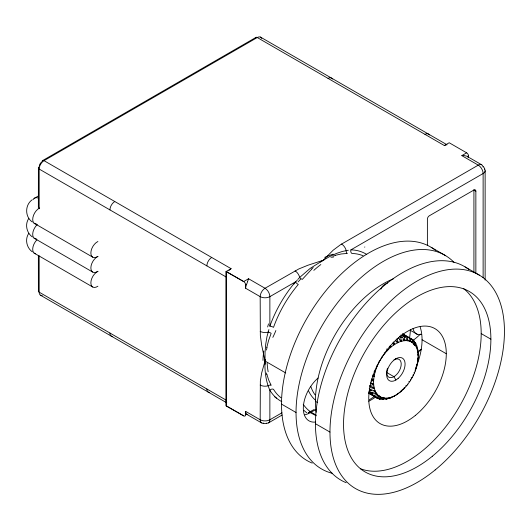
<?xml version="1.0" encoding="UTF-8"?>
<svg xmlns="http://www.w3.org/2000/svg" width="531" height="531" viewBox="0 0 531 531"><rect width="100%" height="100%" fill="white"/><g stroke="black" fill="none" stroke-linecap="round" stroke-linejoin="round"><path stroke-width="0.8" d="M38.398 167.69L38.365 207.628M418.043 359.46L417.99 358.286M485.135 280.083L485.135 170.73M418.143 357.064L418.136 358.126M263.688 423.127A6.857 3.956 -60 0 1 260.177 419.775L260.343 381.099L261.67 372.968L265.022 361.014L261.67 345.19L260.343 335.519L260.177 296.65A6.857 3.956 -60 0 1 265.022 288.26L298.767 268.965L307.801 265.281L323.187 260.276L333.183 250.187L340.71 244.572L478.278 165.134A6.857 3.956 -60 0 1 483.044 166.96M418.156 356.042L418.162 355.305A34.269 19.786 -60 0 0 418.176 353.706L418.156 355.358M265.015 361.193C264.597 371.069 265.785 381.158 269.867 390.245L269.867 419.775A6.857 3.956 60 0 1 266.456 423.147M265.122 359.334L265.035 360.834L265.042 352.544L265.732 344.154L266.993 336.581L268.905 329.552M266.788 347.486L268.6 340.404L271.155 333.349A2.741 1.042 22.9 0 0 268.122 332.107A6.857 3.956 0 0 1 260.177 331.371M247.705 281.297L248.535 278.775M247.605 281.609L246.61 284.337A6.857 3.956 -60 0 0 245.641 288.26L260.177 296.65A6.857 3.956 0 0 0 269.867 296.65L295.442 281.888A2.741 0.67 40.3 0 0 298.276 284.477A82.252 47.485 -60 0 0 273.531 327.342A2.741 0.67 19.7 0 0 269.867 326.18L269.867 296.65A6.857 3.956 60 0 0 265.022 288.26L248.548 278.742L243.676 281.556L226.047 271.587L226.047 405.903L243.676 415.866A2.741 1.6 60 0 0 245.634 414.738L246.61 414.18L247.798 414.392M308.358 412.959L308.465 412.779A3.73 2.157 60 0 1 309.46 412.202L316.284 415.793M28.793 218.42C24.711 224.268 26.583 232.857 32.318 236.926M28.793 233.341C24.711 239.189 26.583 247.785 32.318 251.847M299.185 277.972L297.884 279.366M311.81 269.058L302.292 279.412A2.741 1.042 37.1 0 1 299.703 277.414L310.177 268.394L323.021 260.363M32.318 199.683C24.784 204.793 24.784 216.894 32.318 221.998M374.501 396.411L369.45 399.737M320.611 261.995L322.921 260.442M394.792 395.768L396.916 394.526M394.725 395.807L393.132 396.717A34.269 19.786 -60 0 0 394.46 395.967M42.447 160.674L256.128 37.309M34.07 198.461L38.378 195.979M226.047 271.587L231.098 268.673L44.013 160.661A2.741 1.58 60 0 0 42.082 161.616M255.418 38.046A2.741 1.58 60 0 1 257.269 37.535L444.354 145.547L449.199 142.753L466.643 152.822A2.741 1.58 60 0 1 468.588 156.18L468.588 157.528M466.643 152.822L461.797 155.623L478.278 165.134A6.857 3.956 60 0 1 483.124 173.531L483.124 277.647M245.641 288.26L245.641 284.901L246.61 284.337M461.904 155.61C464.054 154.793 466.722 156.857 468.588 156.18M363.078 255.756A82.252 47.485 -60 0 0 351.967 253.479A2.741 2.137 -88.7 0 1 350.925 249.855L483.124 173.531A6.857 3.956 0 0 0 484.571 169.163M475.856 273.432L475.856 191.16A2.741 1.58 -60 0 0 473.917 190.038L429.327 215.785A2.741 1.58 -60 0 0 427.389 219.144L427.389 245.468M281.948 412.799L269.867 419.775A6.857 3.956 0 0 1 260.177 419.775L245.641 411.379L245.641 414.738M268.454 422.915L282.12 415.023M393.949 359.892L395.887 358.77M393.418 396.418L390.663 397.905A34.269 19.786 -60 0 1 389.303 398.429M309.394 412.029L314.286 409.441M324.74 259.486L323.346 260.19L329.924 256.407L336.468 253.42L342.449 251.428L348.323 250.24M335.26 255.338L341.267 253.964L347.281 253.44A2.741 1.858 89.3 0 1 346.185 250.572A6.857 3.956 60 0 0 341.579 244.054M266.449 423.526L263.097 423.459M410.994 330.707L417.174 334.251M260.442 37.07L447.089 144.81M469.344 157.661L481.703 164.796M473.911 189.879A2.741 1.58 -60 0 1 473.917 190.038L475.856 191.16M431.185 247.333L445.721 255.73M465.11 266.92L479.652 275.317M481.186 333.587L490.876 339.183M422.059 339.747L446.292 353.739M402.856 333.866L411.684 338.977A34.269 19.786 -60 0 0 410.715 338.406M402.452 333.919L408.883 337.63A34.269 19.786 -60 0 0 407.768 337.324L402.77 334.437M408.956 337.749L413.244 340.218A34.269 19.786 -60 0 1 414.047 341.055L411.903 339.82M402.14 334.968L405.711 337.032A34.269 19.786 -60 0 0 404.489 337.006L400.918 334.942M413.868 341.904L415.302 342.727A34.269 19.786 -60 0 1 415.919 343.796M409.481 340.889L410.901 341.712M411.16 341.884L412.58 342.707M400.115 335.964L402.252 337.205A34.269 19.786 -60 0 0 400.945 337.457L399.518 336.634M406.719 340.006L408.14 340.822M413.264 343.896L414.684 344.719M405.777 339.873L407.197 340.69M413.841 344.665L415.262 345.482M402.949 339.415L405.073 340.643M399.657 339.946L401.788 341.174M395.509 340.756L398.35 342.395A7.003 5.396 60.3 0 1 397.142 338.652M392.721 343.059L394.852 344.287A7.003 5.854 60.1 0 1 393.657 341.991M389.96 345.973L391.38 346.796A7.003 6.246 61.4 0 1 390.424 345.489M386.601 349.04L388.022 349.856A7.003 6.545 65.4 0 1 387.351 349.166M386.8 372.556L393.949 376.685L395.887 380.037M372.696 375.59L374.116 376.406M371.501 379.459L373.632 380.687M370.857 383.05L373.691 384.69M371.461 386.681L374.302 388.32M374.023 390.657L375.444 391.48M369.218 388.606L370.645 389.429A34.269 19.786 -60 0 0 371.063 390.71L369.636 389.887M375.092 392.509L376.512 393.332M383.156 397.301L384.57 398.124M375.663 393.279L377.083 394.095M378.158 395.409L379.579 396.232M377.773 395.29L380.866 397.102M369.118 391.128L371.972 392.774A34.269 19.786 -60 0 0 372.589 393.843L369.018 391.785M380.747 398.715L382.181 399.544A34.269 19.786 -60 0 0 383.402 399.571M368.846 392.635L373.844 395.522A34.269 19.786 -60 0 0 374.647 396.352L368.932 393.053M377.979 398.011L380.123 399.252A34.269 19.786 -60 0 1 379.008 398.947L369.012 393.172M368.607 393.219L377.176 398.17A34.269 19.786 -60 0 1 376.207 397.593M265.022 361.014L285.738 372.968M315.427 401.303L317.584 402.551M316.098 415.076L311.106 412.195A3.425 1.985 60.2 0 0 308.783 412.839M281.503 404.104L296.046 412.501M315.427 423.692L329.97 432.088M226.286 402.525L40.349 295.156M261.597 422.915L246.882 414.412M34.07 223.219L92.759 257.183M34.07 238.14L92.759 272.111M34.07 253.068L92.759 287.032M243.676 415.866L226.252 405.784L226.252 271.467L243.676 281.556A2.741 1.58 59.5 0 1 245.634 284.901M467.579 156.705L467.619 156.745A6.857 3.956 -60 0 1 468.196 157.574M483.462 166.528L484.856 169.157M266.94 374.561L268.713 380.116L271.155 385.3A2.741 1.858 -29.3 0 0 268.122 385.785A6.857 3.956 0 0 1 260.177 385.055M265.228 364.193L265.042 361.339M418.03 358.651L418.03 358.71A7.155 0.365 -84.1 0 0 417.857 361.06M38.398 291.307L38.365 255.418M473.917 190.038L473.917 272.317M39.168 208.716L39.168 169.05A2.741 1.58 0 0 1 39.028 166.9M39.168 255.816L39.168 292.176A6.857 3.956 -60 0 0 42.248 295.608M416.828 345.867A34.269 19.786 -60 0 1 417.247 347.148M417.797 349.557A34.269 19.786 -60 0 1 418.003 351.011M417.957 358.213A34.269 19.786 -60 0 1 417.731 359.918M411.439 377.548A34.269 19.786 -60 0 1 411.12 378.112M404.582 387.285A34.269 19.786 -60 0 1 404.164 387.756M401.921 390.106A34.269 19.786 -60 0 1 400.606 391.347M398.243 393.345A34.269 19.786 -60 0 1 396.876 394.374M386.946 399.12A34.269 19.786 -60 0 1 385.639 399.372M370.094 387.019A34.269 19.786 -60 0 1 369.888 385.559M397.228 338.665A34.269 19.786 -60 0 1 398.589 338.141M404.994 340.663A7.003 4.301 63.2 0 1 404.39 336.946M405.843 336.913A7.155 4.188 64.7 0 1 407.323 340.716M401.721 341.201A7.003 4.872 61.4 0 1 400.852 337.424M402.359 337.079A7.155 4.786 62.8 0 1 404.164 340.736M398.675 338.021A7.155 5.337 61.5 0 1 400.799 341.466M395.429 340.198A7.155 5.828 61.1 0 1 397.314 342.9M392.489 343.252A7.155 6.246 61.9 0 1 393.796 344.991M389.243 346.431A7.155 6.584 65 0 1 390.331 347.686M386.296 350.201A7.155 6.83 72.3 0 1 387.006 350.918M384.862 353.394A7.003 6.757 74.9 0 1 384.245 352.889M383.621 354.363A7.155 6.989 88.4 0 1 383.9 354.615M381.975 357.317A7.003 6.876 -83.7 0 1 381.57 357.064M379.426 361.538A7.003 6.896 -48.1 0 1 378.995 361.332M378.324 362.832A7.155 6.996 -30.4 0 1 378.656 363.005M377.282 365.945A7.003 6.81 -20.7 0 1 376.831 365.793M376.18 367.313A7.155 6.85 -13.2 0 1 376.645 367.498M375.59 370.446A7.003 6.631 -7.9 0 1 374.667 370.207M374.016 371.786A7.155 6.604 -5.4 0 1 375.112 372.032M374.395 374.913A7.003 6.359 -2.4 0 1 372.988 374.654M372.47 376.366A7.155 6.279 -2.1 0 1 374.089 376.506M373.724 379.247A7.003 6 -0.3 0 1 371.527 378.955M370.91 380.992A7.155 5.861 -1.1 0 1 373.612 380.807M373.598 383.342A7.003 5.569 -0.1 0 1 370.399 383.037M374.01 387.092A7.003 5.064 -0.9 0 1 370.127 386.953M369.954 385.639A7.155 5.376 -1.4 0 1 373.691 384.822M374.959 390.411A7.003 4.507 -2.5 0 1 371.089 390.63M370.731 389.502A7.155 4.832 -2.7 0 1 374.322 388.46M376.413 393.219A7.003 3.909 -4.6 0 1 372.616 393.75M372.092 392.847A7.155 4.241 -4.5 0 1 375.49 391.626M378.337 395.442A7.003 3.286 -7.2 0 1 374.654 396.252M373.997 395.575A7.155 3.617 -6.9 0 1 377.176 394.241M380.681 397.029A7.003 2.655 -10.3 0 1 377.156 398.064M376.399 397.626A7.155 2.98 -9.7 0 1 379.333 396.232M383.375 397.951A7.003 2.024 -13.7 0 1 380.063 399.146M379.253 398.947A7.155 2.343 -13 0 1 381.922 397.56M386.342 398.19A7.003 1.414 -17.6 0 1 383.276 399.485M382.486 399.498A7.155 1.719 -16.6 0 1 384.895 398.164M389.435 397.779A7.003 0.843 -21.9 0 1 386.681 399.1M386.064 399.252A7.155 1.122 -20.7 0 1 388.214 398.018M390.059 398.124A7.155 0.571 -25.2 0 1 391.964 397.029M398.934 392.728A7.003 0.524 -37.2 0 1 400.719 391.765M396.989 394.54A7.155 0.339 -35.5 0 1 397.407 394.029M402.299 389.668A7.003 0.83 -43.1 0 1 403.872 388.838M401.011 391.526A7.155 0.677 -41.2 0 1 400.759 391.32M405.657 385.971A7.003 1.042 -49.3 0 1 406.932 385.387M404.556 388.134A7.155 0.923 -47.2 0 1 404.337 387.73M408.777 381.796A7.003 1.162 -55.6 0 1 409.766 381.537M407.768 384.331A7.155 1.075 -53.4 0 1 407.589 384.099M410.649 380.169A7.155 1.135 -59.7 0 1 410.556 379.692M412.189 377.149A7.003 1.175 -62.1 0 1 412.275 377.388M413.145 375.729A7.155 1.089 -66.1 0 1 413.178 374.7M413.988 372.516A7.003 1.095 -68.5 0 1 414.392 373.061M415.202 371.089A7.155 0.943 -72.3 0 1 415.395 369.198M415.999 367.91A7.003 0.916 -74.7 0 1 416.058 368.693M416.782 366.284A7.155 0.697 -78.4 0 1 416.954 364.259M417.22 363.297A7.003 0.644 -80.7 0 1 417.227 364.465M417.578 350.852A7.003 0.65 83.5 0 1 417.764 349.312M418.242 352.325A7.155 0.531 85.6 0 1 418.169 355.066M416.603 347.931A7.003 1.208 79.1 0 1 416.775 345.635M417.485 347.546A7.155 1.075 81.1 0 1 417.605 351.031M415.123 345.296A7.003 1.805 75.1 0 1 415.229 342.541M416.138 343.935A7.155 1.666 77 0 1 416.483 347.659M413.164 343.179A7.003 2.429 71.4 0 1 413.158 340.072M414.246 341.068A7.155 2.29 73.3 0 1 414.837 344.918M410.788 341.665A7.003 3.06 68.3 0 1 410.622 338.287M411.864 338.924A7.155 2.927 70 0 1 412.726 342.827M409.036 337.53A7.155 3.564 67.1 0 1 410.204 341.42M408.04 340.816A7.003 3.69 65.5 0 1 407.675 337.238M394.473 359.606A10.281 5.934 -60 0 1 401.058 365.905A10.281 5.934 -60 0 1 391.513 377.601A10.281 5.934 -60 0 1 387.477 368.182M463.563 288.559A104.182 60.149 -60 0 1 459.926 405.651A104.182 60.149 -60 0 1 360.39 468.714M316.151 412.275A95.958 55.403 -60 0 1 393.597 278.735M315.368 422.065A27.42 15.83 -60 0 1 303.367 406.62A27.42 15.83 -60 0 1 318.096 378.019M380.866 289.196A12.319 7.958 -6.7 0 1 387.696 282.87M346.166 482.699A123.378 71.234 -60 0 1 340.822 337.988A123.378 71.234 -60 0 1 468.846 269.476M312.241 463.112A123.378 71.234 -60 0 1 307.217 317.843A123.378 71.234 -60 0 1 435.506 250.347M332.519 473.367A123.378 71.234 -60 0 1 321.434 326.791A123.378 71.234 -60 0 1 453.972 262.281M420.134 326.93A54.832 31.661 -60 0 1 415.434 368.587M417.366 352.644A91.584 52.874 -60 0 1 421.11 349.657M418.136 351.515A88.159 50.896 -60 0 1 421.189 349.219M316.104 409.56A91.584 52.874 -60 0 0 311.106 412.195L310.582 412.501A27.42 15.83 -60 0 1 304.867 414.804M375.975 396.783A54.832 31.661 -60 0 1 368.753 401.21M109.93 209.904A6.857 3.956 -60 0 1 114.776 201.514M328.032 78.389A6.857 3.956 -60 0 1 332.399 79.039M112.672 336.488A6.857 3.956 -60 0 1 109.93 333.03M261.783 38.484A6.857 3.956 -60 0 0 257.269 37.535L44.013 160.661A6.857 3.956 -60 0 0 39.168 169.05L226.252 277.063A6.857 3.956 -60 0 1 226.73 274.361M38.683 290.318A2.741 1.58 0 0 0 39.168 292.176L226.252 400.188A6.857 3.956 -60 0 0 226.73 402.339M39.367 165.473A4.115 2.376 -60 0 1 41.644 162.068M424.966 134.356A6.857 3.956 -60 0 1 429.333 135M209.606 392.455A6.857 3.956 -60 0 1 206.864 388.997M206.864 265.872A6.857 3.956 -60 0 1 211.71 257.475M228.994 270.438A6.857 3.956 -60 0 1 231.098 268.673M444.354 145.547A6.857 3.956 -60 0 1 446.452 144.89M410.383 329.724A61.689 35.617 -60 0 1 409.693 337.019M421.475 334.45A17.138 9.897 -60 0 1 413.052 328.457M315.062 394.858A64.43 37.197 -60 0 1 310.92 386.741M315.746 400.374A67.171 38.783 -60 0 1 308.604 391.022M310.31 411.658A79.511 45.905 -60 0 1 303.241 404.303M420.386 334.045A38.385 22.163 -60 0 1 412.766 340.517M306.925 412.866A82.252 47.485 -60 0 1 303.845 410.304M280.959 397.746A82.252 47.485 -60 0 1 273.531 389.336A2.741 2.137 -31.3 0 0 269.867 390.245A84.993 49.071 -60 0 0 281.795 401.642M275.868 330.521A44.617 18.452 -76.9 0 1 272.834 337.384M269.867 326.18A84.993 49.071 -60 0 1 295.442 281.888M350.925 249.855A84.993 49.071 -60 0 1 366.742 254.475M268.487 323.883A54.992 15.625 -80.8 0 1 267.651 326.957M300.606 279.167A54.992 19.162 -37.5 0 1 298.03 281.934M297.254 280.069A44.617 11.934 -46.5 0 1 294.021 284.005M276.525 398.124A44.617 7.56 69.6 0 1 274.68 396.796M330.932 257.203A44.617 2.509 -2.7 0 1 333.448 257.13M332.977 256.227A81.236 50.85 -59 0 1 335.24 255.504M324.7 257.362A82.484 53.724 -62.5 0 1 333.169 254.176M313.834 270.345A82.444 46.316 -63.7 0 1 320.85 264.551M311.77 268.872A81.323 46.828 -65 0 1 313.224 267.578M266.489 350.029A81.236 45.878 -55.8 0 1 267.007 347.413M262.971 360.39A82.484 49.602 -53.2 0 1 263.834 350.951M268.142 371.746A82.444 51.115 -61.3 0 1 267.146 363.104M266.841 374.64A81.323 51.58 -60 0 1 266.436 372.981M364.83 246.955A54.992 2.748 -11.4 0 1 364.638 247.167M295.097 270.896A6.857 3.956 60 0 1 299.703 277.414M246.61 414.18A6.857 3.956 -60 0 1 245.641 411.379M36.486 224.029A9.14 5.277 -60 0 1 32.909 217.458A9.14 5.277 -60 0 1 39.633 207.979M33.294 199.497A9.14 5.277 60 0 1 38.71 198.282M97.91 256.367A9.14 5.277 -60 0 1 90.867 253.002A9.14 5.277 -60 0 1 97.91 241.505M97.91 271.288A9.14 5.277 -60 0 1 90.867 267.923A9.14 5.277 -60 0 1 97.91 256.427M35.677 253.831A9.14 5.277 -60 0 1 32.743 248.448A9.14 5.277 -60 0 1 36.911 239.853M97.91 286.216A9.14 5.277 -60 0 1 90.867 282.85A9.14 5.277 -60 0 1 97.91 271.348M36.486 238.95A9.14 5.277 -60 0 1 32.723 233.806A9.14 5.277 -60 0 1 37.349 224.507M401.111 391.413A31.528 18.207 -60 0 0 412.043 342.336A31.528 18.207 -60 0 0 374.501 374.468A31.528 18.207 -60 0 0 401.111 391.413M398.104 378.444A13.023 7.52 -60 0 0 402.511 358.199A13.023 7.52 -60 0 0 387.033 371.574A13.023 7.52 -60 0 0 398.104 378.444M432.353 456.229A104.182 60.149 -60 0 0 472.079 293.271A104.182 60.149 -60 0 0 347.201 395.655A104.182 60.149 -60 0 0 432.353 456.229M435.141 469.955A123.378 71.234 -60 0 0 482.181 276.983A123.378 71.234 -60 0 0 334.304 398.217A123.378 71.234 -60 0 0 435.141 469.955M415.488 415.335A54.832 31.661 -60 0 0 436.396 329.572A54.832 31.661 -60 0 0 370.671 383.455A54.832 31.661 -60 0 0 415.488 415.335"/></g></svg>
